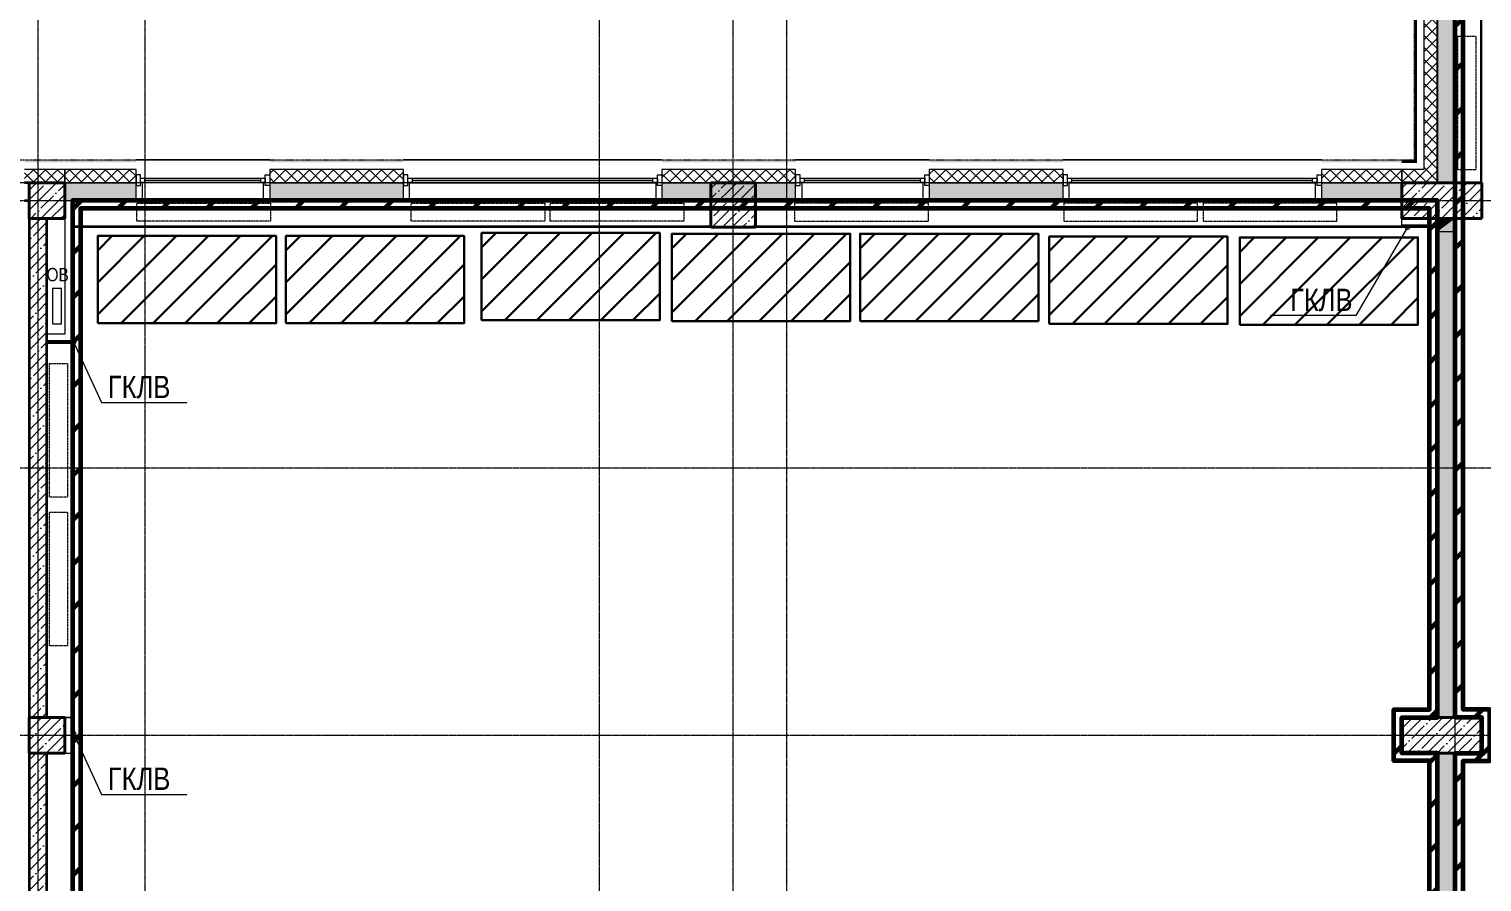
# Model space of a CAD drawing. Header units: millimetres. Extents: x -231292 to 573618, y -153144 to 564035.
# Drawn here: x 66083 to 82383, y 134284 to 143854 of the extents above; entities that cross this region are included whole.
import ezdxf
from ezdxf import colors
from ezdxf.entities.mleader import LeaderData, LeaderLine
from ezdxf.math import Vec2, Vec3

# ---------------------------------------------------------------- set-up
doc = ezdxf.new("R2010")
doc.units = ezdxf.units.MM
for name, pattern in [('CENTER2', [28.575, 19.05, -3.175, 3.175, -3.175]), ('DASHED', [19.05, 12.7, -6.35]), ('HIDDEN2', [4.7625, 3.175, -1.5875])]:
    doc.linetypes.add(name, pattern=pattern)
doc.layers.get('0').update_dxf_attribs({"color": 250})
for name, color, linetype, lineweight in [('10.1) Шпакл. Блок 5 8 вып', 3, 'Continuous', 60), ('10.2) Краска Блок 5 8 вып', 152, 'Continuous', 60), ('10.3) строит. леса', 20, 'Continuous', 30), ('A-Wall_Материал_Газоблок_Контур', 250, 'Continuous', 0), ('АР_Колонны', 250, 'Continuous', 35), ('АР_Окна', 250, 'Continuous', 5), ('АР_Отопительные приборы', 250, 'HIDDEN2', 0), ('АР_Стены ЖБ', 250, 'Continuous', 35), ('АР_Стены ПЕНОблок', 250, 'Continuous', 20), ('АР_Утеплитель', 250, 'Continuous', 0), ('АР_Штриховка', 250, 'Continuous', 0), ('Зашивка радиаторов тип 5 (спорт желтый)', 250, 'Continuous', 0), ('Зашивки ГКЛ на всю высоту', 250, 'Continuous', 0), ('КМ_Фахверки', 250, 'Continuous', 80), ('ОВ_Отопление', 250, 'Continuous', 0), ('Размеры зашивки ГКЛ', 250, 'Continuous', 0), ('РД_Оси_100', 250, 'Continuous', 0)]:
    doc.layers.add(name, color=color, linetype=linetype, lineweight=lineweight)
doc.layers.add('АР_Делит', color=250, linetype='Continuous', lineweight=0, plot=False)
doc.styles.add('style1', font='ARIALN.TTF')
pattern_1 = [(45, (8883.4, 13229.69), (-112.2532, 112.2532), []), (45, (8995.66, 13229.69), (-112.2532, 112.2532), [198.4375, -39.6875, 0, -39.6875])]

# ---------------------------------------------------------------- blocks, each defined once
blk = doc.blocks.new('СОШ_2200_АР_ОСИ_М100_28.05.24')
at = {"layer": 'АР_Делит', "color": 5, "linetype": 'DASHED'}
blk.add_lwpolyline([(-355, 13145), (-355, 100855), (37145, 100855), (37145, 129155), (72745, 129155), (72745, 135155), (114955, 135155), (114955, -355)], dxfattribs=at)
at = {"layer": 'РД_Оси_100', "linetype": 'CENTER2'}
for p, q in [((63600, -6155), (63600, 139938.679)), ((65100, -6155), (65100, 139938.679)), ((73200, -6155), (73200, 139938.679)), ((-5954.958, 128700), (119910, 128700)), ((-5954.958, 125700), (119910, 125700)), ((-5954.958, 122700), (119910, 122700))]:
    blk.add_line(p, q, dxfattribs=at)
for points in [[(57300, 139938.679), (57300, -6155)], [(58500, 139938.679), (58500, -6155)], [(65700, -6155), (65700, 139938.679)]]:
    blk.add_lwpolyline(points, dxfattribs=at)
blk = doc.blocks.new('otv_в_стене')
at = {"linetype": 'Continuous'}
blk.add_lwpolyline([(0, -1), (0, 0), (1, 0), (1, -1)], close=True, dxfattribs=at)
blk.add_solid([(0, -1), (0, 0), (0.5, -0.5), (1, 0)], dxfattribs=at)
blk = doc.blocks.new('_DotSmall')
at = {"color": 0, "linetype": 'ByBlock', "const_width": 0.5}
blk.add_lwpolyline([(-0.0625, 0, 1), (0.0625, 0, 1)], format="xyb", close=True, dxfattribs=at)

msp = doc.modelspace()

# ---------------------------------------------------------------- hatches: boundary and pattern name
at = {"layer": '10.1) Шпакл. Блок 5 8 вып'}
h = msp.add_hatch(dxfattribs=at)
h.set_pattern_fill('ANSI31', color=256, scale=111)
h.paths.add_polyline_path([(82171.462, 123041.627), (82471.462, 123041.627), (82471.462, 123617.745), (82171.462, 123617.745), (82171.462, 129041.627), (82471.462, 129041.627), (82471.462, 129617.745), (82171.462, 129617.745), (82171.462, 135641.627), (82471.462, 135641.627), (82471.462, 136217.745), (82171.462, 136217.745), (82171.462, 147611.627), (100295.343, 147611.627), (100295.343, 117517.745), (82171.462, 117517.745)], flags=16)
h.paths.add_polyline_path([(82083.403, 123129.686), (82383.403, 123129.686), (82383.403, 123529.686), (82083.403, 123529.686), (82083.403, 129129.686), (82383.403, 129129.686), (82383.403, 129529.686), (82083.403, 129529.686), (82083.403, 135729.686), (82383.403, 135729.686), (82383.403, 136129.686), (82083.403, 136129.686), (82083.403, 147699.686), (100383.403, 147699.686), (100383.403, 117429.686), (82083.403, 117429.686)])
h = msp.add_hatch(dxfattribs=at)
h.set_pattern_fill('ANSI31', color=256, scale=111)
h.paths.add_polyline_path([(81795.344, 123617.745), (81795.344, 129041.627), (81395.344, 129041.627), (81395.344, 129617.745), (81795.344, 129617.745), (81795.344, 135641.627), (81395.344, 135641.627), (81395.344, 136217.745), (81795.344, 136217.745), (81795.344, 141841.629), (66659.164, 141841.629), (66659.164, 117517.745), (81795.344, 117517.745), (81795.344, 123041.627), (81395.344, 123041.627), (81395.344, 123617.745)], flags=16)
h.paths.add_polyline_path([(81883.403, 123529.686), (81883.403, 129129.686), (81483.403, 129129.686), (81483.403, 129529.686), (81883.403, 129529.686), (81883.403, 135729.686), (81483.403, 135729.686), (81483.403, 136129.686), (81883.403, 136129.686), (81883.403, 141929.688), (66571.104, 141929.688), (66571.104, 117429.686), (81883.403, 117429.686), (81883.403, 123129.686), (81483.403, 123129.686), (81483.403, 123529.686)])
at = {"layer": '10.3) строит. леса'}
h = msp.add_hatch(dxfattribs=at)
h.set_pattern_fill('ANSI31', color=256, scale=80)
h.set_pattern_definition([(45, (67294.16, 286570.8), (-179.60512, 179.60512), [])])
h.paths.add_polyline_path([(66853.928, 140552.308), (68853.928, 140552.308), (68853.928, 141532.308), (66853.928, 141532.308)])
h = msp.add_hatch(dxfattribs=at)
h.set_pattern_fill('ANSI31', color=256, scale=80)
h.set_pattern_definition([(45, (69405.05, 286570.8), (-179.60512, 179.60512), [])])
h.paths.add_polyline_path([(68964.824, 140552.308), (70964.824, 140552.308), (70964.824, 141532.308), (68964.824, 141532.308)])
h = msp.add_hatch(dxfattribs=at)
h.set_pattern_fill('ANSI31', color=256, scale=80)
h.set_pattern_definition([(45, (71599.77, 286604.27), (-179.60512, 179.60512), [])])
h.paths.add_polyline_path([(71159.539, 140585.776), (73159.539, 140585.776), (73159.539, 141565.776), (71159.539, 141565.776)])
h = msp.add_hatch(dxfattribs=at)
h.set_pattern_fill('ANSI31', color=256, scale=80)
h.set_pattern_definition([(45, (73736.45, 286594.87), (-179.60512, 179.60512), [])])
h.paths.add_polyline_path([(73296.223, 140576.371), (75296.223, 140576.371), (75296.223, 141556.371), (73296.223, 141556.371)])
h = msp.add_hatch(dxfattribs=at)
h.set_pattern_fill('ANSI31', color=256, scale=80)
h.set_pattern_definition([(45, (75847.35, 286594.87), (-179.60512, 179.60512), [])])
h.paths.add_polyline_path([(75407.119, 140576.371), (77407.119, 140576.371), (77407.119, 141556.371), (75407.119, 141556.371)])
h = msp.add_hatch(dxfattribs=at)
h.set_pattern_fill('ANSI31', color=256, scale=80)
h.set_pattern_definition([(45, (77969.06, 286563.1), (-179.60512, 179.60512), [])])
h.paths.add_polyline_path([(77528.828, 140544.596), (79528.828, 140544.596), (79528.828, 141524.596), (77528.828, 141524.596)])
h = msp.add_hatch(dxfattribs=at)
h.set_pattern_fill('ANSI31', color=256, scale=80)
h.set_pattern_definition([(45, (80105.74, 286553.7), (-179.60512, 179.60512), [])])
h.paths.add_polyline_path([(79665.513, 140535.191), (81665.513, 140535.191), (81665.513, 141515.191), (79665.513, 141515.191)])
at = {"layer": 'АР_Штриховка', "linetype": 'Continuous', "lineweight": 0}
h = msp.add_hatch(dxfattribs=at)
h.set_pattern_fill('_U', color=256, style=0, pattern_type=0)
h.set_pattern_definition([(360, (8883.4027, 13229.6861), (-6e-17, 1), [])])
h.paths.add_polyline_path([(81626.753, 142384.686), (81651.753, 142359.686), (81651.753, 148359.686), (81626.753, 148384.686)], flags=0)
h = msp.add_hatch(dxfattribs=at)
h.set_pattern_fill('ANSI37', color=256, scale=30, style=0)
h.set_pattern_definition([(45, (8883.4, 13229.69), (-67.35192, 67.35192), []), (135, (8883.4, 13229.69), (-67.35192, -67.35192), [])])
h.paths.add_polyline_path([(81731.753, 142279.686), (81881.753, 142129.686), (81881.753, 148129.686), (81731.753, 148279.686)], flags=0)
h = msp.add_hatch(dxfattribs=at)
h.set_pattern_fill('AR-CONC', color=256, angle=45, style=0)
h.set_pattern_definition([(95, (8883.4, 13229.69), (140.09465, 117.55338), [19.05, -209.55]), (40, (8883.4, 13229.69), (-160.01845, 110.17673), [15.24, -167.64058]), (145.45144, (8895.08, 13239.48), (-19.9238, 227.7301), [16.19, -178.09024]), (91.1842, (8847.48, 13265.6), (221.41024, 161.9534), [28.575, -314.325]), (141.63556, (8865.93, 13279.1), (-7.0866, 342.82676), [24.285, -267.1356]), (36.18415, (8847.48, 13265.6), (-7.0866, 342.82676), [22.85997, -251.45973]), (66, (8874.42, 13274.59), (179.51998, 34.89515), [19.05, -209.55]), (11, (8874.42, 13274.59), (-86.53993, 173.9412), [15.24, -167.64]), (116.45145, (8889.38, 13277.5), (92.98005, 208.83634), [16.19, -178.08994]), (82.5, (8883.4, 13229.686), (-57.60547, 61.973414), [0, -165.608, 0, -170.18, 0, -168.275]), (52.5, (8883.4, 13229.69), (-23.58973, 118.087), [0, -97.028, 0, -161.798, 0, -64.135]), (12.5, (8843.35, 13189.634), (99.927863, 91.826196), [0, -63.5, 0, -198.12, 0, -262.89]), (2.5, (8825.39, 13171.67), (86.7639, 122.72239), [0, -82.55, 0, -131.572, 0, -186.69])])
h.paths.add_polyline_path([(81883.403, 142129.686), (82083.403, 142129.686), (82083.403, 147629.686), (81883.403, 147629.686)], flags=0)
h = msp.add_hatch(dxfattribs=at)
h.set_pattern_fill('_U', color=256, style=0, pattern_type=0)
h.set_pattern_definition([(360, (8883.4027, 13229.6861), (9e-11, 1), [])])
h.paths.add_polyline_path([(46028.403, 142384.686), (46053.403, 142359.686), (62233.4, 142359.686), (62233.4, 142384.686)], flags=0)
h.paths.add_polyline_path([(66033.403, 142384.686), (66033.403, 142359.686), (66483.402, 142359.686), (66483.402, 142384.686)], flags=0)
h = msp.add_hatch(dxfattribs=at)
h.set_pattern_fill('_U', color=256, style=0, pattern_type=0)
h.set_pattern_definition([(360, (8883.4027, 13229.6861), (1e-10, 1), [])])
h.paths.add_polyline_path([(66483.403, 142384.686), (66483.403, 142359.686), (67283.403, 142359.686), (67283.403, 142384.686)], flags=0)
h.paths.add_polyline_path([(68783.403, 142384.686), (68783.403, 142359.686), (70283.403, 142359.686), (70283.403, 142384.686)], flags=0)
h.paths.add_polyline_path([(73183.403, 142384.686), (73183.403, 142359.686), (74683.403, 142359.686), (74683.403, 142384.686)], flags=0)
h.paths.add_polyline_path([(76183.403, 142384.686), (76183.403, 142359.686), (77683.403, 142359.686), (77683.403, 142384.686)], flags=0)
h.paths.add_polyline_path([(80583.403, 142384.686), (80583.403, 142359.686), (81483.403, 142359.686), (81483.403, 142384.686)], flags=0)
h = msp.add_hatch(dxfattribs=at)
h.set_pattern_fill('_U', color=256, style=0, pattern_type=0)
h.set_pattern_definition([(0, (8883.4027, 13229.6861), (0, 1), [])])
h.paths.add_polyline_path([(81483.403, 142384.686), (81483.403, 142359.686), (81651.753, 142359.686), (81626.753, 142384.686)], flags=0)
h = msp.add_hatch(dxfattribs=at)
h.set_pattern_fill('ANSI37', color=256, scale=30, style=0)
h.set_pattern_definition([(45, (8883.4, 13229.69), (-67.35192, 67.35192), []), (135, (8883.4, 13229.69), (-67.35192, -67.35192), [])])
h.paths.add_polyline_path([(46133.403, 142279.686), (46283.403, 142129.686), (62233.4, 142129.686), (62233.4, 142279.686)], flags=0)
h.paths.add_polyline_path([(66033.403, 142279.686), (66033.403, 142129.686), (66483.402, 142129.686), (66483.402, 142279.686)], flags=0)
h = msp.add_hatch(dxfattribs=at)
h.set_pattern_fill('ANSI37', color=256, scale=30, style=0)
h.set_pattern_definition([(45, (8883.4, 13229.69), (-67.35192, 67.35192), []), (135, (8883.4, 13229.69), (-67.35192, -67.35192), [])])
h.paths.add_polyline_path([(66483.403, 142279.686), (66483.403, 142129.686), (67283.403, 142129.686), (67283.403, 142279.686)], flags=0)
h.paths.add_polyline_path([(68783.403, 142279.686), (68783.403, 142129.686), (70283.403, 142129.686), (70283.403, 142279.686)], flags=0)
h.paths.add_polyline_path([(73183.403, 142279.686), (73183.403, 142129.686), (74683.403, 142129.686), (74683.403, 142279.686)], flags=0)
h.paths.add_polyline_path([(76183.403, 142279.686), (76183.403, 142129.686), (77683.403, 142129.686), (77683.403, 142279.686)], flags=0)
h.paths.add_polyline_path([(80583.403, 142279.686), (80583.403, 142129.686), (81483.403, 142129.686), (81483.403, 142279.686)], flags=0)
h = msp.add_hatch(dxfattribs=at)
h.set_pattern_fill('ANSI37', color=256, scale=30, style=0)
h.set_pattern_definition([(45, (8883.4, 13229.69), (-67.35192, 67.35192), []), (135, (8883.4, 13229.69), (-67.35192, -67.35192), [])])
h.paths.add_polyline_path([(81483.403, 142279.686), (81483.403, 142129.686), (81881.753, 142129.686), (81731.753, 142279.686)], flags=0)
at = {"layer": 'АР_Штриховка', "linetype": 'Continuous', "lineweight": 5}
h = msp.add_hatch(dxfattribs=at)
h.set_pattern_fill('ANSI35', color=256, scale=25, style=0)
h.set_pattern_definition(pattern_1)
h.paths.add_polyline_path([(66083.403, 141729.686), (66483.403, 141729.686), (66483.403, 142129.686), (66083.403, 142129.686)], flags=0)
at = {"layer": 'АР_Штриховка', "linetype": 'Continuous', "lineweight": 0}
h = msp.add_hatch(dxfattribs=at)
h.set_pattern_fill('AR-CONC', color=256, style=0)
h.set_pattern_definition([(50, (8883.4, 13229.69), (182.18467, -15.93909), [19.05, -209.55]), (355, (8883.4, 13229.69), (-35.24342, 191.05685), [15.24, -167.64058]), (100.45144, (8898.58, 13228.36), (146.94125, 175.11775), [16.19, -178.09024]), (46.1842, (8883.4, 13280.49), (271.07904, -42.04233), [28.575, -314.325]), (96.63556, (8906, 13276.98), (237.40413, 247.42612), [24.285, -267.1356]), (351.18415, (8883.4, 13280.5), (237.40413, 247.4261), [22.85997, -251.45973]), (21, (8908.8, 13267.79), (151.61439, -102.2652), [19.05, -209.55]), (326, (8908.8, 13267.79), (61.80203, 184.18797), [15.24, -167.64]), (71.45144, (8921.44, 13259.26), (213.41642, 81.92277), [16.19, -178.08994]), (37.5, (8883.4, 13229.686), (3.088603, 84.55504), [0, -165.608, 0, -170.18, 0, -168.275]), (7.5, (8883.4, 13229.69), (66.81966, 100.180575), [0, -97.028, 0, -161.798, 0, -64.135]), (327.5, (8826.76, 13229.686), (135.590595, -5.728744), [0, -63.5, 0, -198.12, 0, -262.89]), (317.5, (8801.36, 13229.69), (148.12918, 25.42649), [0, -82.55, 0, -131.572, 0, -186.69])])
h.paths.add_polyline_path([(66483.403, 142129.686), (66483.403, 141929.686), (67283.403, 141929.686), (67283.403, 142129.686)], flags=0)
h.paths.add_polyline_path([(68783.403, 142129.686), (68783.403, 141929.686), (70283.403, 141929.686), (70283.403, 142129.686)], flags=0)
h.paths.add_polyline_path([(73183.403, 142129.686), (73183.403, 141929.686), (74683.403, 141929.686), (74683.403, 142129.686)], flags=0)
h.paths.add_polyline_path([(76183.403, 142129.686), (76183.403, 141929.686), (77683.403, 141929.686), (77683.403, 142129.686)], flags=0)
h.paths.add_polyline_path([(80583.403, 142129.686), (80583.403, 141929.686), (81483.403, 141929.686), (81483.403, 142129.686)], flags=0)
at = {"layer": 'АР_Штриховка', "linetype": 'Continuous', "lineweight": 5}
h = msp.add_hatch(dxfattribs=at)
h.set_pattern_fill('ANSI35', color=256, scale=25, style=0)
h.set_pattern_definition(pattern_1)
h.paths.add_polyline_path([(73733.403, 141629.686), (74233.403, 141629.686), (74233.403, 142129.686), (73733.403, 142129.686)], flags=0)
h = msp.add_hatch(dxfattribs=at)
h.set_pattern_fill('ANSI35', color=256, scale=25, style=0)
h.set_pattern_definition(pattern_1)
h.paths.add_polyline_path([(81483.403, 141729.686), (82383.403, 141729.686), (82383.403, 142129.686), (81483.403, 142129.686)], flags=0)
h = msp.add_hatch(dxfattribs=at)
h.set_pattern_fill('ANSI35', color=256, scale=25, angle=-360, style=0)
h.set_pattern_definition([(45, (8883.4, 13229.69), (-112.2532, 112.2532), []), (45, (8995.66, 13229.69), (-112.2532, 112.2532), [198.4375, -39.6875, 0, -39.6875])])
h.paths.add_polyline_path([(66283.403, 141729.686), (66083.403, 141729.686), (66083.403, 136129.686), (66283.403, 136129.686)], flags=0)
at = {"layer": 'АР_Штриховка', "linetype": 'Continuous', "lineweight": 0}
h = msp.add_hatch(dxfattribs=at)
h.set_pattern_fill('AR-CONC', color=256, angle=45, style=0)
h.set_pattern_definition([(95, (8883.4, 13229.69), (140.09465, 117.55338), [19.05, -209.55]), (40, (8883.4, 13229.69), (-160.01845, 110.17673), [15.24, -167.64058]), (145.45144, (8895.08, 13239.48), (-19.9238, 227.7301), [16.19, -178.09024]), (91.1842, (8847.48, 13265.6), (221.41024, 161.9534), [28.575, -314.325]), (141.63556, (8865.93, 13279.1), (-7.0866, 342.82676), [24.285, -267.1356]), (36.18415, (8847.48, 13265.6), (-7.0866, 342.82676), [22.85997, -251.45973]), (66, (8874.42, 13274.59), (179.51998, 34.89515), [19.05, -209.55]), (11, (8874.42, 13274.59), (-86.53993, 173.9412), [15.24, -167.64]), (116.45145, (8889.38, 13277.5), (92.98005, 208.83634), [16.19, -178.08994]), (82.5, (8883.4, 13229.686), (-57.60547, 61.973414), [0, -165.608, 0, -170.18, 0, -168.275]), (52.5, (8883.4, 13229.69), (-23.58973, 118.087), [0, -97.028, 0, -161.798, 0, -64.135]), (12.5, (8843.35, 13189.634), (99.927863, 91.826196), [0, -63.5, 0, -198.12, 0, -262.89]), (2.5, (8825.39, 13171.67), (86.7639, 122.72239), [0, -82.55, 0, -131.572, 0, -186.69])])
h.paths.add_polyline_path([(81883.403, 136129.686), (82083.403, 136129.686), (82083.403, 141729.686), (81883.403, 141729.686)], flags=0)
at = {"layer": 'АР_Штриховка', "linetype": 'Continuous', "lineweight": 5}
h = msp.add_hatch(dxfattribs=at)
h.set_pattern_fill('ANSI35', color=256, scale=25, style=0)
h.set_pattern_definition(pattern_1)
h.paths.add_polyline_path([(66083.403, 135729.686), (66483.403, 135729.686), (66483.403, 136129.686), (66083.403, 136129.686)], flags=0)
h = msp.add_hatch(dxfattribs=at)
h.set_pattern_fill('ANSI35', color=256, scale=25, style=0)
h.set_pattern_definition(pattern_1)
h.paths.add_polyline_path([(81483.403, 135729.686), (82383.403, 135729.686), (82383.403, 136129.686), (81483.403, 136129.686)], flags=0)
h = msp.add_hatch(dxfattribs=at)
h.set_pattern_fill('ANSI35', color=256, scale=25, angle=-360, style=0)
h.set_pattern_definition([(45, (8883.4, 13229.69), (-112.2532, 112.2532), []), (45, (8995.66, 13229.69), (-112.2532, 112.2532), [198.4375, -39.6875, 0, -39.6875])])
h.paths.add_polyline_path([(66283.403, 135729.686), (66083.403, 135729.686), (66083.403, 133129.686), (66283.403, 133129.686)], flags=0)
at = {"layer": 'АР_Штриховка', "linetype": 'Continuous', "lineweight": 0}
h = msp.add_hatch(dxfattribs=at)
h.set_pattern_fill('AR-CONC', color=256, angle=45, style=0)
h.set_pattern_definition([(95, (8883.4, 13229.69), (140.09465, 117.55338), [19.05, -209.55]), (40, (8883.4, 13229.69), (-160.01845, 110.17673), [15.24, -167.64058]), (145.45144, (8895.08, 13239.48), (-19.9238, 227.7301), [16.19, -178.09024]), (91.1842, (8847.48, 13265.6), (221.41024, 161.9534), [28.575, -314.325]), (141.63556, (8865.93, 13279.1), (-7.0866, 342.82676), [24.285, -267.1356]), (36.18415, (8847.48, 13265.6), (-7.0866, 342.82676), [22.85997, -251.45973]), (66, (8874.42, 13274.59), (179.51998, 34.89515), [19.05, -209.55]), (11, (8874.42, 13274.59), (-86.53993, 173.9412), [15.24, -167.64]), (116.45145, (8889.38, 13277.5), (92.98005, 208.83634), [16.19, -178.08994]), (82.5, (8883.4, 13229.686), (-57.60547, 61.973414), [0, -165.608, 0, -170.18, 0, -168.275]), (52.5, (8883.4, 13229.69), (-23.58973, 118.087), [0, -97.028, 0, -161.798, 0, -64.135]), (12.5, (8843.35, 13189.634), (99.927863, 91.826196), [0, -63.5, 0, -198.12, 0, -262.89]), (2.5, (8825.39, 13171.67), (86.7639, 122.72239), [0, -82.55, 0, -131.572, 0, -186.69])])
h.paths.add_polyline_path([(81883.403, 129529.686), (82083.403, 129529.686), (82083.403, 135729.686), (81883.403, 135729.686)], flags=0)

# ---------------------------------------------------------------- linework, layer by layer
at = {"layer": '10.1) Шпакл. Блок 5 8 вып'}
for points in [[(82083.403, 123129.686), (82383.403, 123129.686), (82383.403, 123529.686), (82083.403, 123529.686), (82083.403, 129129.686), (82383.403, 129129.686), (82383.403, 129529.686), (82083.403, 129529.686), (82083.403, 135729.686), (82383.403, 135729.686), (82383.403, 136129.686), (82083.403, 136129.686), (82083.403, 147699.686), (100383.403, 147699.686), (100383.403, 117429.686), (82083.403, 117429.686)], [(82171.462, 123041.627), (82471.462, 123041.627), (82471.462, 123617.745), (82171.462, 123617.745), (82171.462, 129041.627), (82471.462, 129041.627), (82471.462, 129617.745), (82171.462, 129617.745), (82171.462, 135641.627), (82471.462, 135641.627), (82471.462, 136217.745), (82171.462, 136217.745), (82171.462, 147611.627), (100295.343, 147611.627), (100295.343, 117517.745), (82171.462, 117517.745)], [(81883.403, 123529.686), (81883.403, 129129.686), (81483.403, 129129.686), (81483.403, 129529.686), (81883.403, 129529.686), (81883.403, 135729.686), (81483.403, 135729.686), (81483.403, 136129.686), (81883.403, 136129.686), (81883.403, 141929.688), (66571.104, 141929.688), (66571.104, 117429.686), (81883.403, 117429.686), (81883.403, 123129.686), (81483.403, 123129.686), (81483.403, 123529.686)], [(81795.344, 123617.745), (81795.344, 129041.627), (81395.344, 129041.627), (81395.344, 129617.745), (81795.344, 129617.745), (81795.344, 135641.627), (81395.344, 135641.627), (81395.344, 136217.745), (81795.344, 136217.745), (81795.344, 141841.629), (66659.164, 141841.629), (66659.164, 117517.745), (81795.344, 117517.745), (81795.344, 123041.627), (81395.344, 123041.627), (81395.344, 123617.745)]]:
    msp.add_lwpolyline(points, close=True, dxfattribs=at)
at = {"layer": '10.2) Краска Блок 5 8 вып'}
for points in [[(82171.462, 123041.627), (82471.462, 123041.627), (82471.462, 123617.745), (82171.462, 123617.745), (82171.462, 129041.627), (82471.462, 129041.627), (82471.462, 129617.745), (82171.462, 129617.745), (82171.462, 135641.627), (82471.462, 135641.627), (82471.462, 136217.745), (82171.462, 136217.745), (82171.462, 147611.627), (100295.343, 147611.627), (100295.343, 117517.745), (82171.462, 117517.745)], [(81795.344, 123617.745), (81795.344, 129041.627), (81395.344, 129041.627), (81395.344, 129617.745), (81795.344, 129617.745), (81795.344, 135641.627), (81395.344, 135641.627), (81395.344, 136217.745), (81795.344, 136217.745), (81795.344, 141841.629), (66659.164, 141841.629), (66659.164, 117517.745), (81795.344, 117517.745), (81795.344, 123041.627), (81395.344, 123041.627), (81395.344, 123617.745)]]:
    msp.add_lwpolyline(points, close=True, dxfattribs=at)
at = {"layer": '10.3) строит. леса'}
for points in [[(66853.928, 140552.308), (68853.928, 140552.308), (68853.928, 141532.308), (66853.928, 141532.308)], [(68964.824, 140552.308), (70964.824, 140552.308), (70964.824, 141532.308), (68964.824, 141532.308)], [(71159.539, 140585.776), (73159.539, 140585.776), (73159.539, 141565.776), (71159.539, 141565.776)], [(73296.223, 140576.371), (75296.223, 140576.371), (75296.223, 141556.371), (73296.223, 141556.371)], [(75407.119, 140576.371), (77407.119, 140576.371), (77407.119, 141556.371), (75407.119, 141556.371)], [(77528.828, 140544.596), (79528.828, 140544.596), (79528.828, 141524.596), (77528.828, 141524.596)], [(79665.513, 140535.191), (81665.513, 140535.191), (81665.513, 141515.191), (79665.513, 141515.191)]]:
    msp.add_lwpolyline(points, close=True, dxfattribs=at)
at = {"layer": 'A-Wall_Материал_Газоблок_Контур', "linetype": 'Continuous', "lineweight": 0}
for p, q in [((68783.403, 142384.686), (67283.403, 142384.686)), ((73183.403, 142384.686), (70283.403, 142384.686)), ((76183.403, 142384.686), (74683.403, 142384.686)), ((80583.403, 142384.686), (77683.403, 142384.686)), ((67283.403, 141929.686), (68783.403, 141929.686)), ((70283.403, 141929.686), (73183.403, 141929.686)), ((74683.403, 141929.686), (76183.403, 141929.686)), ((77683.403, 141929.686), (80583.403, 141929.686))]:
    msp.add_line(p, q, dxfattribs=at)
at = {"layer": 'АР_Колонны', "linetype": 'HIDDEN2', "lineweight": 25}
for p, q in [((66083.403, 142129.686), (66483.403, 142129.686)), ((66083.403, 141729.686), (66083.403, 142129.686)), ((66483.403, 142129.686), (66483.403, 141729.686)), ((73733.403, 142129.686), (74233.403, 142129.686)), ((73733.403, 141629.686), (73733.403, 142129.686)), ((74233.403, 142129.686), (74233.403, 141629.686)), ((81483.403, 142129.686), (82383.403, 142129.686)), ((81483.403, 141729.686), (81483.403, 142129.686)), ((82383.403, 142129.686), (82383.403, 141729.686)), ((66483.403, 141729.686), (66083.403, 141729.686)), ((82383.403, 141729.686), (81483.403, 141729.686)), ((74233.403, 141629.686), (73733.403, 141629.686)), ((66083.403, 136129.686), (66483.403, 136129.686)), ((66083.403, 135729.686), (66083.403, 136129.686)), ((66483.403, 136129.686), (66483.403, 135729.686)), ((81483.403, 136129.686), (82383.403, 136129.686)), ((81483.403, 135729.686), (81483.403, 136129.686)), ((82383.403, 136129.686), (82383.403, 135729.686)), ((66483.403, 135729.686), (66083.403, 135729.686)), ((82383.403, 135729.686), (81483.403, 135729.686))]:
    msp.add_line(p, q, dxfattribs=at)
at = {"layer": 'АР_Колонны', "linetype": 'Continuous', "lineweight": 35}
for p, q in [((66083.403, 142129.686), (66483.403, 142129.686)), ((66083.403, 141729.686), (66083.403, 142129.686)), ((66483.403, 141729.686), (66483.403, 142129.686)), ((73733.403, 142129.686), (74233.403, 142129.686)), ((73733.403, 141629.686), (73733.403, 142129.686)), ((74233.403, 141629.686), (74233.403, 142129.686)), ((81483.403, 142129.686), (82383.403, 142129.686)), ((81483.403, 141729.686), (81483.403, 142129.686)), ((82383.403, 141729.686), (82383.403, 142129.686)), ((66083.403, 141729.686), (66483.403, 141729.686)), ((81483.403, 141729.686), (82383.403, 141729.686)), ((73733.403, 141629.686), (74233.403, 141629.686)), ((66083.403, 136129.686), (66483.403, 136129.686)), ((66083.403, 135729.686), (66083.403, 136129.686)), ((66483.403, 135729.686), (66483.403, 136129.686)), ((81483.403, 136129.686), (82383.403, 136129.686)), ((81483.403, 135729.686), (81483.403, 136129.686)), ((82383.403, 135729.686), (82383.403, 136129.686)), ((66083.403, 135729.686), (66483.403, 135729.686)), ((81483.403, 135729.686), (82383.403, 135729.686))]:
    msp.add_line(p, q, dxfattribs=at)
at = {"layer": 'АР_Окна', "linetype": 'Continuous', "lineweight": 5}
for p, q in [((67283.403, 142384.686), (68783.403, 142384.686)), ((70283.403, 142384.686), (73183.403, 142384.686)), ((74683.403, 142384.686), (76183.403, 142384.686)), ((77683.403, 142384.686), (80583.403, 142384.686)), ((67383.403, 142132.186), (67383.403, 142182.186)), ((67383.403, 142157.186), (68683.403, 142157.186)), ((68683.403, 142132.186), (68683.403, 142182.186)), ((70383.403, 142132.186), (70383.403, 142182.186)), ((70383.403, 142157.186), (73083.403, 142157.186)), ((73083.403, 142132.186), (73083.403, 142182.186)), ((74783.403, 142132.186), (74783.403, 142182.186)), ((74783.403, 142157.186), (76083.403, 142157.186)), ((76083.403, 142132.186), (76083.403, 142182.186)), ((77783.403, 142132.186), (77783.403, 142182.186)), ((77783.403, 142157.186), (80483.403, 142157.186)), ((80483.403, 142132.186), (80483.403, 142182.186)), ((67283.403, 141929.686), (68783.403, 141929.686)), ((70283.403, 141929.686), (73183.403, 141929.686)), ((74683.403, 141929.686), (76183.403, 141929.686)), ((77683.403, 141929.686), (80583.403, 141929.686))]:
    msp.add_line(p, q, dxfattribs=at)
for points in [[(67333.403, 142217.186), (67283.403, 142217.186), (67283.403, 142097.186), (67333.403, 142097.186)], [(67333.403, 142132.186), (67333.403, 142182.186), (68733.403, 142182.186), (68733.403, 142132.186)], [(68733.403, 142217.186), (68783.403, 142217.186), (68783.403, 142097.186), (68733.403, 142097.186)], [(70333.403, 142217.186), (70283.403, 142217.186), (70283.403, 142097.186), (70333.403, 142097.186)], [(70333.403, 142132.186), (70333.403, 142182.186), (73133.403, 142182.186), (73133.403, 142132.186)], [(73133.403, 142217.186), (73183.403, 142217.186), (73183.403, 142097.186), (73133.403, 142097.186)], [(74733.403, 142217.186), (74683.403, 142217.186), (74683.403, 142097.186), (74733.403, 142097.186)], [(74733.403, 142132.186), (74733.403, 142182.186), (76133.403, 142182.186), (76133.403, 142132.186)], [(76133.403, 142217.186), (76183.403, 142217.186), (76183.403, 142097.186), (76133.403, 142097.186)], [(77733.403, 142217.186), (77683.403, 142217.186), (77683.403, 142097.186), (77733.403, 142097.186)], [(77733.403, 142132.186), (77733.403, 142182.186), (80533.403, 142182.186), (80533.403, 142132.186)], [(80533.403, 142217.186), (80583.403, 142217.186), (80583.403, 142097.186), (80533.403, 142097.186)]]:
    msp.add_lwpolyline(points, close=True, dxfattribs=at)
at = {"layer": 'АР_Отопительные приборы'}
for points in [[(82113.403, 143775.662), (82313.403, 143775.662), (82313.403, 142275.662), (82113.403, 142275.662)], [(67293.262, 141899.686), (68793.262, 141899.686), (68793.262, 141699.686), (67293.262, 141699.686)], [(70370.979, 141899.686), (71870.979, 141899.686), (71870.979, 141699.686), (70370.979, 141699.686)], [(71927.946, 141899.686), (73427.946, 141899.686), (73427.946, 141699.686), (71927.946, 141699.686)], [(76172.526, 141899.686), (74672.526, 141899.686), (74672.526, 141699.686), (76172.526, 141699.686)], [(79191.867, 141899.686), (77691.867, 141899.686), (77691.867, 141699.686), (79191.867, 141699.686)], [(80755.021, 141899.686), (79255.021, 141899.686), (79255.021, 141699.686), (80755.021, 141699.686)], [(66313.403, 140101.993), (66513.403, 140101.993), (66513.403, 138601.993), (66313.403, 138601.993)], [(66313.403, 138431.909), (66513.403, 138431.909), (66513.403, 136931.909), (66313.403, 136931.909)]]:
    msp.add_lwpolyline(points, close=True, dxfattribs=at)
at = {"layer": 'АР_Отопительные приборы', "linetype": 'ByBlock'}
msp.add_lwpolyline([(66445.604, 140944.52), (66345.604, 140944.52), (66345.604, 140544.52), (66445.604, 140544.52)], close=True, dxfattribs=at)
at = {"layer": 'АР_Стены ЖБ', "linetype": 'Continuous', "lineweight": 35}
for p, q in [((66083.403, 142129.686), (66033.403, 142129.686)), ((66083.403, 141929.686), (66083.403, 142129.686)), ((66033.403, 141929.686), (66083.403, 141929.686)), ((66283.403, 141729.686), (66083.403, 141729.686)), ((66083.403, 141729.686), (66083.403, 136129.686)), ((66283.403, 136129.686), (66283.403, 141729.686)), ((66083.403, 136129.686), (66283.403, 136129.686)), ((66283.403, 135729.686), (66083.403, 135729.686)), ((66083.403, 135729.686), (66083.403, 133129.686)), ((66283.403, 133129.686), (66283.403, 135729.686))]:
    msp.add_line(p, q, dxfattribs=at)
at = {"layer": 'АР_Стены ЖБ', "linetype": 'Continuous', "lineweight": 40}
for p, q in [((66483.403, 142129.686), (66083.403, 142129.686)), ((66083.403, 142129.686), (66083.403, 141729.686)), ((66483.403, 141729.686), (66483.403, 142129.686)), ((74233.403, 142129.686), (73733.403, 142129.686)), ((73733.403, 142129.686), (73733.403, 141629.686)), ((74233.403, 141629.686), (74233.403, 142129.686)), ((82383.403, 142129.686), (81483.403, 142129.686)), ((81483.403, 142129.686), (81483.403, 141729.686)), ((82383.403, 141729.686), (82383.403, 142129.686)), ((66083.403, 141729.686), (66483.403, 141729.686)), ((81483.403, 141729.686), (82383.403, 141729.686)), ((73733.403, 141629.686), (74233.403, 141629.686)), ((66483.403, 136129.686), (66083.403, 136129.686)), ((66083.403, 136129.686), (66083.403, 135729.686)), ((66483.403, 135729.686), (66483.403, 136129.686)), ((82383.403, 136129.686), (81483.403, 136129.686)), ((81483.403, 136129.686), (81483.403, 135729.686)), ((82383.403, 135729.686), (82383.403, 136129.686)), ((66083.403, 135729.686), (66483.403, 135729.686)), ((81483.403, 135729.686), (82383.403, 135729.686))]:
    msp.add_line(p, q, dxfattribs=at)
at = {"layer": 'АР_Стены ПЕНОблок', "linetype": 'Continuous', "lineweight": 20}
for p, q in [((81883.403, 147629.686), (81883.403, 142129.686)), ((82083.403, 142129.686), (82083.403, 147629.686)), ((66483.403, 142129.686), (66483.403, 141929.686)), ((67283.403, 142129.686), (66483.403, 142129.686)), ((67283.403, 141929.686), (67283.403, 142129.686)), ((68783.403, 142129.686), (68783.403, 141929.686)), ((70283.403, 142129.686), (68783.403, 142129.686)), ((70283.403, 141929.686), (70283.403, 142129.686)), ((73183.403, 142129.686), (73183.403, 141929.686)), ((74683.403, 142129.686), (73183.403, 142129.686)), ((74683.403, 141929.686), (74683.403, 142129.686)), ((76183.403, 142129.686), (76183.403, 141929.686)), ((77683.403, 142129.686), (76183.403, 142129.686)), ((77683.403, 141929.686), (77683.403, 142129.686)), ((80583.403, 142129.686), (80583.403, 141929.686)), ((81483.403, 142129.686), (80583.403, 142129.686)), ((81483.403, 141929.686), (81483.403, 142129.686)), ((81883.403, 142129.686), (82083.403, 142129.686)), ((66483.403, 141929.686), (67283.403, 141929.686)), ((68783.403, 141929.686), (70283.403, 141929.686)), ((73183.403, 141929.686), (74683.403, 141929.686)), ((76183.403, 141929.686), (77683.403, 141929.686)), ((80583.403, 141929.686), (81483.403, 141929.686)), ((82083.403, 141729.686), (81883.403, 141729.686)), ((81883.403, 141729.686), (81883.403, 136129.686)), ((82083.403, 136129.686), (82083.403, 141729.686)), ((81883.403, 136129.686), (82083.403, 136129.686)), ((82083.403, 135729.686), (81883.403, 135729.686)), ((81883.403, 135729.686), (81883.403, 129529.686)), ((82083.403, 129529.686), (82083.403, 135729.686))]:
    msp.add_line(p, q, dxfattribs=at)
at = {"layer": 'АР_Утеплитель', "linetype": 'Continuous', "lineweight": 0}
for p, q in [((81731.753, 148279.686), (81731.753, 142279.686)), ((81881.753, 142129.686), (81881.753, 148129.686)), ((66483.402, 142279.686), (66033.403, 142279.686)), ((66483.402, 142129.686), (66483.402, 142279.686)), ((66483.403, 142279.686), (66483.403, 142129.686)), ((67283.403, 142279.686), (66483.403, 142279.686)), ((67283.403, 142129.686), (67283.403, 142279.686)), ((68783.403, 142279.686), (68783.403, 142129.686)), ((70283.403, 142279.686), (68783.403, 142279.686)), ((70283.403, 142129.686), (70283.403, 142279.686)), ((73183.403, 142279.686), (73183.403, 142129.686)), ((74683.403, 142279.686), (73183.403, 142279.686)), ((74683.403, 142129.686), (74683.403, 142279.686)), ((76183.403, 142279.686), (76183.403, 142129.686)), ((77683.403, 142279.686), (76183.403, 142279.686)), ((77683.403, 142129.686), (77683.403, 142279.686)), ((80583.403, 142279.686), (80583.403, 142129.686)), ((81483.403, 142279.686), (80583.403, 142279.686)), ((81483.403, 142129.686), (81483.403, 142279.686)), ((81483.403, 142279.686), (81483.403, 142129.686)), ((81731.753, 142279.686), (81483.403, 142279.686)), ((66033.403, 142129.686), (66483.402, 142129.686)), ((66483.403, 142129.686), (67283.403, 142129.686)), ((68783.403, 142129.686), (70283.403, 142129.686)), ((73183.403, 142129.686), (74683.403, 142129.686)), ((76183.403, 142129.686), (77683.403, 142129.686)), ((80583.403, 142129.686), (81483.403, 142129.686)), ((81483.403, 142129.686), (81881.753, 142129.686))]:
    msp.add_line(p, q, dxfattribs=at)
at = {"layer": 'Зашивка радиаторов тип 5 (спорт желтый)', "linetype": 'Continuous', "lineweight": 0}
for p, q in [((82083.403, 147929.686), (82083.403, 142129.686)), ((82370.903, 142129.686), (82370.903, 147642.186)), ((82370.903, 147642.186), (82370.903, 142129.686)), ((82383.403, 142129.686), (82383.403, 147629.686)), ((82083.403, 142129.686), (82383.403, 142129.686)), ((73733.403, 141929.64), (66583.604, 141929.64)), ((66583.604, 141629.64), (66583.604, 141929.64)), ((73733.403, 141629.64), (73733.403, 141929.64)), ((81483.259, 141929.64), (74233.403, 141929.64)), ((74233.403, 141629.64), (74233.403, 141929.64)), ((81483.259, 141629.64), (81483.259, 141929.64)), ((66583.604, 141642.14), (73733.403, 141642.14)), ((73733.403, 141642.14), (66583.604, 141642.14)), ((66583.604, 141629.64), (73733.403, 141629.64)), ((74233.403, 141642.14), (81483.259, 141642.14)), ((81483.259, 141642.14), (74233.403, 141642.14)), ((74233.403, 141629.64), (81483.259, 141629.64)), ((66283.403, 140329.322), (66583.403, 140329.322)), ((66283.403, 140329.322), (66283.403, 136129.686)), ((66570.903, 136129.686), (66570.903, 140329.322)), ((66570.903, 140329.322), (66570.903, 136129.686)), ((66583.403, 136129.686), (66583.403, 140329.322)), ((66283.403, 136129.686), (66483.403, 136129.686)), ((66483.403, 136129.686), (66483.403, 136129.686)), ((66483.403, 136129.686), (66570.903, 136129.686)), ((66570.903, 136129.686), (66583.403, 136129.686))]:
    msp.add_line(p, q, dxfattribs=at)
at = {"layer": 'Зашивки ГКЛ на всю высоту', "linetype": 'Continuous', "lineweight": 0}
for p, q in [((66483.604, 141929.699), (66483.415, 140429.322)), ((66483.604, 141929.699), (66583.604, 141929.686)), ((66558.604, 141929.689), (66558.404, 140341.822)), ((66558.406, 140354.322), (66558.604, 141929.689)), ((66570.904, 140341.822), (66571.104, 141929.688)), ((66571.104, 141929.688), (66570.906, 140354.322)), ((66583.403, 140329.322), (66583.604, 141929.686)), ((81483.259, 141629.64), (81483.259, 141729.64)), ((81883.403, 141729.64), (81483.259, 141729.64)), ((81883.403, 141654.64), (81483.259, 141654.64)), ((81483.259, 141654.64), (81883.403, 141654.64)), ((81883.403, 141629.64), (81883.403, 141729.64)), ((81883.403, 141642.14), (81483.259, 141642.14)), ((81483.259, 141642.14), (81883.403, 141642.14)), ((81483.259, 141629.64), (81883.403, 141629.64)), ((66283.403, 140329.322), (66283.403, 140429.322)), ((66483.415, 140429.322), (66283.403, 140429.322)), ((66570.906, 140354.322), (66283.403, 140354.322)), ((66283.403, 140354.322), (66558.406, 140354.322)), ((66558.404, 140341.822), (66283.403, 140341.822)), ((66283.403, 140341.822), (66570.904, 140341.822)), ((66283.403, 140329.322), (66583.403, 140329.322)), ((66558.403, 136129.686), (66483.403, 136129.686)), ((66483.403, 136129.686), (66483.403, 135729.686)), ((66558.403, 136129.686), (66583.403, 136129.686)), ((66558.403, 136129.686), (66558.403, 135729.686)), ((66558.403, 135729.686), (66558.403, 136129.686)), ((66570.903, 136129.686), (66570.903, 135729.686)), ((66570.903, 135729.686), (66570.903, 136129.686)), ((66583.403, 135729.686), (66583.403, 136129.686)), ((66483.403, 135729.686), (66558.403, 135729.686)), ((66558.403, 135729.686), (66583.403, 135729.686))]:
    msp.add_line(p, q, dxfattribs=at)
at = {"layer": 'КМ_Фахверки', "lineweight": 5}
msp.add_lwpolyline([(79583.403, 81804.686), (103283.403, 81804.103), (103283.403, 13129.686), (123583.403, 13129.686), (123583.371, 148129.686), (81883.406, 148129.686), (81883.406, 142129.686), (46283.403, 142129.686), (46283.403, 113829.686), (8783.403, 113829.686), (8783.403, 26629.686), (36583.403, 26629.686), (36583.403, 39729.686), (29083.403, 39729.686), (29083.403, 81804.686), (54383.403, 81804.686), (54383.403, 13129.686), (92083.403, 13129.686), (92083.403, 26829.686), (74683.402, 26829.694), (74683.401, 81804.686), (79584.99, 81804.686)], dxfattribs=at)
at = {"layer": 'КМ_Фахверки', "lineweight": 20}
for points in [[(67353.403, 141929.686), (68713.403, 141929.686), (68713.403, 142129.686), (67353.403, 142129.686)], [(73113.403, 141929.686), (70353.349, 141929.686), (70353.349, 142129.686), (73113.403, 142129.686)], [(74753.403, 141929.686), (76113.403, 141929.686), (76113.403, 142129.686), (74753.403, 142129.686)], [(80513.403, 141929.686), (77753.349, 141929.686), (77753.349, 142129.686), (80513.403, 142129.686)]]:
    msp.add_lwpolyline(points, close=True, dxfattribs=at)

# ---------------------------------------------------------------- block references
at = {"layer": 'ОВ_Отопление', "xscale": 200, "yscale": 150}
msp.add_blockref('otv_в_стене', (81883.403, 141729.686), dxfattribs=at)
at = {"layer": 'РД_Оси_100'}
msp.add_blockref('СОШ_2200_АР_ОСИ_М100_28.05.24', (8883.403, 13229.686), dxfattribs=at)

# ---------------------------------------------------------------- texts
at = {"layer": 'ОВ_Отопление', "insert": (66404.048, 141097.42), "char_height": 150, "width": 590.00022, "attachment_point": 5, "style": 'style1'}
msp.add_mtext('ОВ', dxfattribs=at)

# ---------------------------------------------------------------- leaders
at = {"layer": 'Размеры зашивки ГКЛ'}
ml = msp.add_multileader_mtext('Standard', dxfattribs=at)
ml.set_content('\\pxsm1;ГКЛВ', color=256, style='style1')
ml.set_leader_properties(color=256, linetype='ByLayer', lineweight=9)
ml.set_arrow_properties(name='DOTSMALL')
ml.build(insert=Vec2(0, 0))
ml.multileader.update_dxf_attribs({"text_left_attachment_type": 6, "text_right_attachment_type": 6, "text_bottom_attachment_type": 10, "dogleg_length": 25, "arrow_head_size": 100})
ctx = ml.context
ctx.base_point, ctx.char_height, ctx.arrow_head_size, ctx.landing_gap_size, ctx.plane_origin = Vec3(80183.188, 140639.871), 250, 100, 50, Vec3(71397.091, 148141.788)
ctx.left_attachment, ctx.right_attachment, ctx.top_attachment = 6, 6, 10
notes = []
notes.append((ctx, [(1, (1, 1, 0), (80969.17, 140639.871), (-1, 0), 25, [(1, [(81546.403, 141629.64)], 0, [])])]))
ctx.mtext.insert, ctx.mtext.width, ctx.mtext.defined_height, ctx.mtext.line_spacing_factor, ctx.mtext.flow_direction = Vec3(80233.188, 140939.871), 1126.26794, 600, 0.3, 5
ml = msp.add_multileader_mtext('Standard', dxfattribs=at)
ml.set_content('\\pxsm1;ГКЛВ', color=256, style='style1')
ml.set_leader_properties(color=256, linetype='ByLayer', lineweight=9)
ml.set_arrow_properties(name='DOTSMALL')
ml.build(insert=Vec2(0, 0))
ml.multileader.update_dxf_attribs({"text_left_attachment_type": 6, "text_right_attachment_type": 6, "text_bottom_attachment_type": 10, "dogleg_length": 25, "arrow_head_size": 100})
ctx = ml.context
ctx.base_point, ctx.char_height, ctx.arrow_head_size, ctx.landing_gap_size, ctx.plane_origin = Vec3(66919.878, 139662.686), 250, 100, 50, Vec3(57663.929, 146476.487)
ctx.left_attachment, ctx.right_attachment, ctx.top_attachment = 6, 6, 10
notes.append((ctx, [(0, (1, 1, 0), (66894.878, 139662.686), (1, 0), 25, [(1, [(66583.604, 140344.52)], 0, [])])]))
ctx.mtext.insert, ctx.mtext.width, ctx.mtext.defined_height, ctx.mtext.line_spacing_factor, ctx.mtext.flow_direction = Vec3(66969.878, 139962.686), 1126.26794, 600, 0.3, 5
ml = msp.add_multileader_mtext('Standard', dxfattribs=at)
ml.set_content('\\pxsm1;ГКЛВ', color=256, style='style1')
ml.set_leader_properties(color=256, linetype='ByLayer', lineweight=9)
ml.set_arrow_properties(name='DOTSMALL')
ml.build(insert=Vec2(0, 0))
ml.multileader.update_dxf_attribs({"text_left_attachment_type": 6, "text_right_attachment_type": 6, "text_bottom_attachment_type": 10, "dogleg_length": 25, "arrow_head_size": 100})
ctx = ml.context
ctx.base_point, ctx.char_height, ctx.arrow_head_size, ctx.landing_gap_size, ctx.plane_origin = Vec3(66919.878, 135266.401), 250, 100, 50, Vec3(57663.929, 142080.202)
ctx.left_attachment, ctx.right_attachment, ctx.top_attachment = 6, 6, 10
notes.append((ctx, [(0, (1, 1, 0), (66894.878, 135266.401), (1, 0), 25, [(1, [(66583.604, 135948.235)], 0, [])])]))
ctx.mtext.insert, ctx.mtext.width, ctx.mtext.defined_height, ctx.mtext.line_spacing_factor, ctx.mtext.flow_direction = Vec3(66969.878, 135566.401), 1126.26794, 600, 0.3, 5
for ctx, leaders in notes:
    for number, flags, end, landing, length, lines in leaders:
        leader = LeaderData()
        leader.index, (leader.has_last_leader_line, leader.has_dogleg_vector, leader.attachment_direction) = number, flags
        leader.last_leader_point, leader.dogleg_vector, leader.dogleg_length = Vec3(end), Vec3(landing), length
        for number, points, colour, breaks in lines:
            line = LeaderLine()
            line.index, line.vertices, line.color, line.breaks = number, Vec3.list(points), colors.encode_raw_color(colour), breaks
            leader.lines.append(line)
        ctx.leaders.append(leader)

doc.saveas('drawing.dxf')
